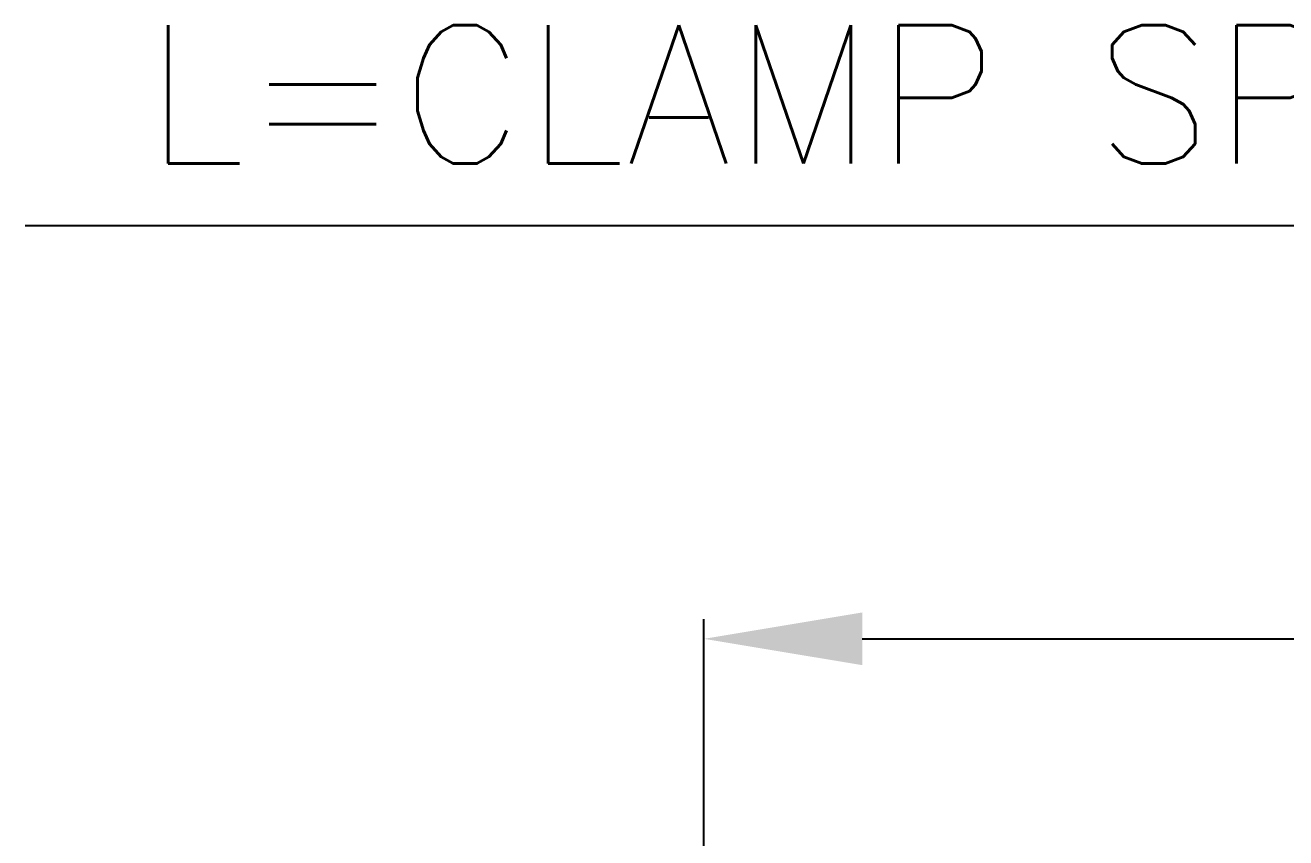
# Model space of a CAD drawing. Header units: millimetres. Extents: x 1522 to 2996, y -37 to 935.
# Drawn here: x 2672.2 to 2736, y 784.2 to 825.3 of the extents above; entities that cross this region are included whole.
import ezdxf

# ---------------------------------------------------------------- set-up
doc = ezdxf.new("R2010")
doc.units = ezdxf.units.MM
doc.header["$PDSIZE"] = -1
doc.styles.get("Standard").update_dxf_attribs({"font": 'simplex.shx'})
doc.dimstyles.new('ISO-25', dxfattribs={"dimtxt": 2.5, "dimasz": 2.5, "dimexe": 1.25, "dimexo": 0.625, "dimtad": 1, "dimtxsty": 'Standard', "dimcen": 2.5, "dimadec": 0, "dimazin": 0, "dimtfac": 1, "dimtmove": 0, "dimatfit": 3, "dimfxl": 1, "dimarcsym": 0})

# ---------------------------------------------------------------- blocks, each defined once
blk = doc.blocks.new('*D31')
at = {"color": 0, "lineweight": -2, "transparency": 16777216}
for p, q in [((2706.546, 767.673), (2706.546, 795.221)), ((2822.446, 768.965), (2822.446, 795.221)), ((2714.546, 794.221), (2814.446, 794.221))]:
    blk.add_line(p, q, dxfattribs=at)
at = {"color": 0, "transparency": 16777216}
for points in [[(2714.546, 795.554), (2714.546, 792.888), (2706.546, 794.221)], [(2814.446, 792.888), (2814.446, 795.554), (2822.446, 794.221)]]:
    blk.add_solid(points, dxfattribs=at)
at = {"layer": 'Defpoints', "color": 0, "transparency": 16777216}
for p in [(2822.446, 794.221), (2822.446, 767.965), (2706.546, 766.673)]:
    blk.add_point(p, dxfattribs=at)

msp = doc.modelspace()

# ---------------------------------------------------------------- linework, layer by layer
msp.add_line((2779.476, 815.104), (2672.238, 815.104))

# ---------------------------------------------------------------- texts
at = {"lineweight": 15, "insert": (2678.27, 825.259), "char_height": 7, "attachment_point": 1}
msp.add_mtext_dynamic_manual_height_columns('{L=CLAMP SPACING}', width=191.79061, gutter_width=17.5, heights=[0], dxfattribs=at)

# ---------------------------------------------------------------- dimensions: what is measured, and where the dimension line sits
dim = msp.add_linear_dim(base=(2822.446, 794.221), p1=(2706.546, 766.673), p2=(2822.446, 767.965), text=' ', dimstyle='ISO-25', override={"dimtxt": 10, "dimasz": 8, "dimexe": 1, "dimexo": 1, "dimgap": 1.524, "dimtih": 1, "dimtoh": 1, "dimzin": 0, "dimadec": 2, "dimtzin": 0})
dim.commit()
dim.dimension.update_dxf_attribs({"geometry": '*D31', "text_midpoint": (2764.496, 800.745)})

doc.saveas('drawing.dxf')
